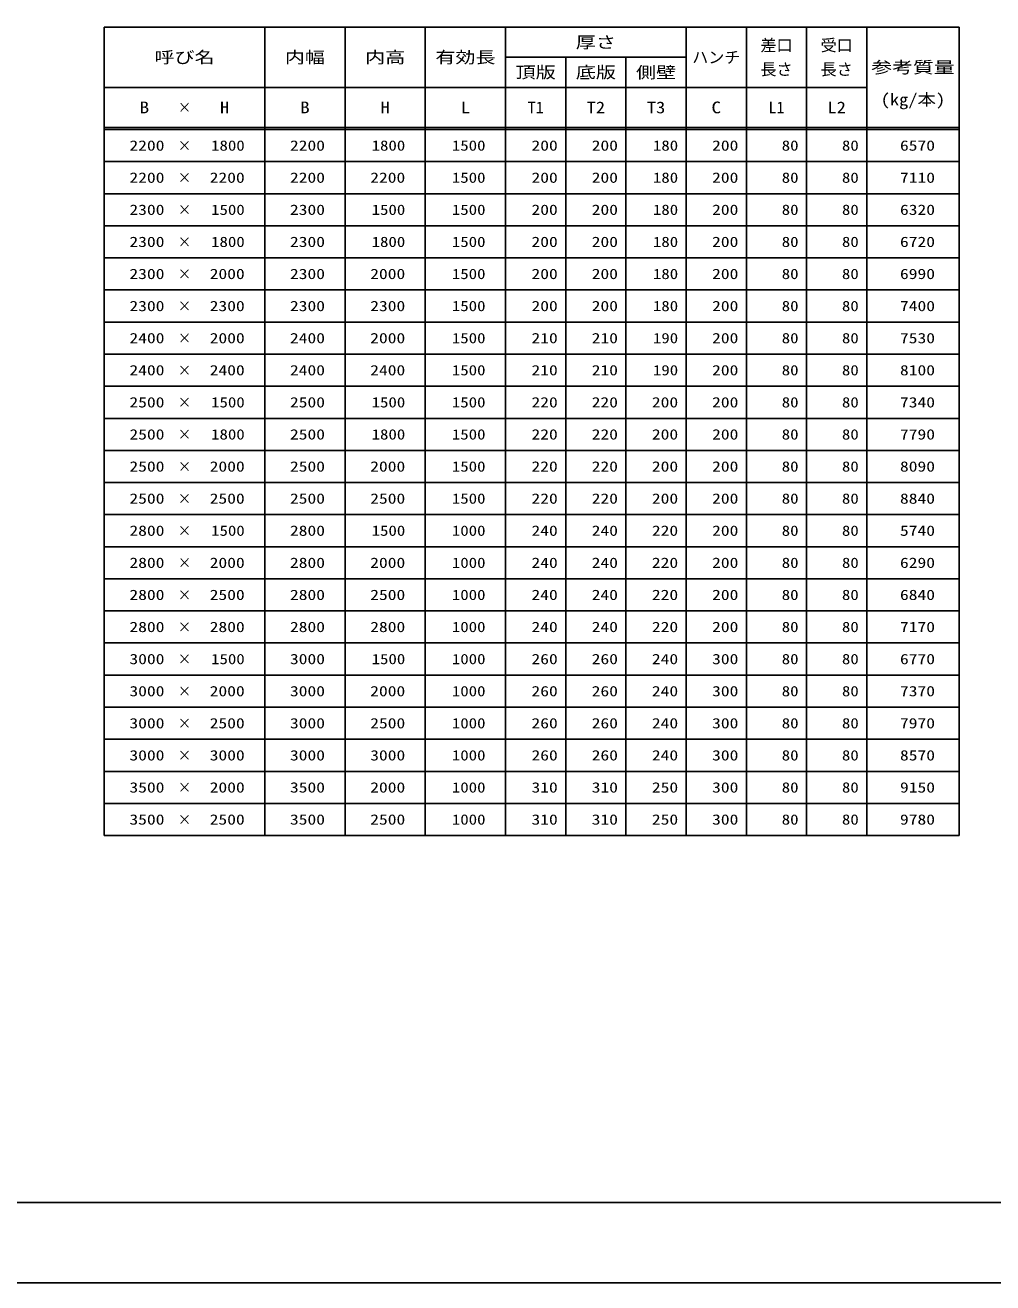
# Model space of a CAD drawing. Units: millimetres at full size; details may follow other scales. Extents: x 0 to 16820, y 0 to 11880.
# Drawn here: x 5766 to 10588, y 0 to 6270 of the extents above; entities that cross this region are included whole.
import ezdxf
from ezdxf.enums import TextEntityAlignment as Align

# ---------------------------------------------------------------- set-up
doc = ezdxf.new("R2010")
doc.units = ezdxf.units.MM
for name, color, linetype, lineweight in [('D-MTR-FRAM', 7, 'Continuous', 25), ('D-MTR-LINE', 7, 'Continuous', 25), ('D-TTL', 2, 'Continuous', 25)]:
    doc.layers.add(name, color=color, linetype=linetype, lineweight=lineweight)
doc.layers.add('D-MTR-TXT', color=7, linetype='Continuous')
doc.styles.add('ＭＳ ゴシック', font='')
doc.styles.get('ＭＳ ゴシック').set_extended_font_data('MS Gothic')

msp = doc.modelspace()

# ---------------------------------------------------------------- linework, layer by layer
at = {"layer": 'D-MTR-FRAM'}
for p, q in [((6160, 6260), (6160, 2230)), ((10420, 6260), (10420, 2230))]:
    msp.add_line(p, q, dxfattribs=at)
at = {"layer": 'D-MTR-LINE'}
for p, q in [((6160, 6260), (10420, 6260)), ((6960, 6260), (6960, 2230)), ((7360, 6260), (7360, 2230)), ((7760, 6260), (7760, 2230)), ((8160, 6260), (8160, 2230)), ((9060, 6260), (9060, 2230)), ((9360, 6260), (9360, 2230)), ((9660, 6260), (9660, 2230)), ((9960, 6260), (9960, 2230)), ((8160, 6110), (9060, 6110)), ((8460, 6110), (8460, 2230)), ((8760, 6110), (8760, 2230)), ((6160, 5960), (9960, 5960)), ((6160, 5760), (10420, 5760)), ((6160, 5750), (10420, 5750)), ((6160, 5590), (10420, 5590)), ((6160, 5430), (10420, 5430)), ((6160, 5270), (10420, 5270)), ((6160, 5110), (10420, 5110)), ((6160, 4950), (10420, 4950)), ((6160, 4790), (10420, 4790)), ((6160, 4630), (10420, 4630)), ((6160, 4470), (10420, 4470)), ((6160, 4310), (10420, 4310)), ((6160, 4150), (10420, 4150)), ((6160, 3990), (10420, 3990)), ((6160, 3830), (10420, 3830)), ((6160, 3670), (10420, 3670)), ((6160, 3510), (10420, 3510)), ((6160, 3350), (10420, 3350)), ((6160, 3190), (10420, 3190)), ((6160, 3030), (10420, 3030)), ((6160, 2870), (10420, 2870)), ((6160, 2710), (10420, 2710)), ((6160, 2550), (10420, 2550)), ((6160, 2390), (10420, 2390)), ((6160, 2230), (10420, 2230))]:
    msp.add_line(p, q, dxfattribs=at)
at = {"layer": 'D-TTL'}
for points in [[(0, 0), (16820, 0), (16820, 11880), (0, 11880)], [(400, 400), (16420, 400), (16420, 11480), (400, 11480)]]:
    msp.add_lwpolyline(points, close=True, dxfattribs=at)

# ---------------------------------------------------------------- texts
at = {"layer": 'D-MTR-TXT', "style": 'ＭＳ ゴシック'}
for s, height, width, p in [('厚さ', 58.65, 1.25, (8610, 6185)), ('呼び名', 58.65, 1.25, (6560, 6110)), ('内幅', 58.65, 1.25, (7160, 6110)), ('内高', 58.65, 1.25, (7560, 6110)), ('有効長', 58.65, 1.25, (7960, 6110)), ('参考質量', 58.65, 1.3, (10190, 6060)), ('頂版', 58.65, 1.25, (8310, 6035)), ('底版', 58.65, 1.25, (8610, 6035)), ('側壁', 58.65, 1.25, (8910, 6035)), ('(kg/本)', 58.65, 1.15, (10190, 5899.333)), ('B', 58.65, 1.2, (6360, 5860)), ('×', 51.32, 0.95, (6560, 5860)), ('H', 58.65, 1.15, (6760, 5860)), ('B', 58.65, 1.2, (7160, 5860)), ('H', 58.65, 1.15, (7560, 5860)), ('L', 58.65, 1.2, (7960, 5860)), ('T2', 58.65, 1.15, (8610, 5860)), ('T3', 58.65, 1.15, (8910, 5860)), ('C', 58.65, 1.2, (9210, 5860)), ('L2', 58.65, 1.15, (9810, 5860)), ('×', 51.32, 0.95, (6560, 5670)), ('×', 51.32, 0.95, (6560, 5510)), ('×', 51.32, 0.95, (6560, 5350)), ('×', 51.32, 0.95, (6560, 5190)), ('×', 51.32, 0.95, (6560, 5030)), ('×', 51.32, 0.95, (6560, 4870)), ('×', 51.32, 0.95, (6560, 4710)), ('×', 51.32, 0.95, (6560, 4550)), ('×', 51.32, 0.95, (6560, 4390)), ('×', 51.32, 0.95, (6560, 4230)), ('×', 51.32, 0.95, (6560, 4070)), ('×', 51.32, 0.95, (6560, 3910)), ('×', 51.32, 0.95, (6560, 3750)), ('×', 51.32, 0.95, (6560, 3590)), ('×', 51.32, 0.95, (6560, 3430)), ('×', 51.32, 0.95, (6560, 3270)), ('×', 51.32, 0.95, (6560, 3110)), ('×', 51.32, 0.95, (6560, 2950)), ('×', 51.32, 0.95, (6560, 2790)), ('×', 51.32, 0.95, (6560, 2630)), ('×', 51.32, 0.95, (6560, 2470)), ('×', 51.32, 0.95, (6560, 2310))]:
    msp.add_text(s, height=height, dxfattribs=dict(at, width=width)).set_placement(p, align=Align.MIDDLE_CENTER)
for s, p in [('差口', (9510, 6170)), ('受口', (9810, 6170)), ('ハンチ', (9210, 6110)), ('長さ', (9510, 6050)), ('長さ', (9810, 6050)), ('T1', (8310, 5860)), ('L1', (9510, 5860))]:
    msp.add_text(s, height=58.65, dxfattribs=at).set_placement(p, align=Align.MIDDLE_CENTER)
for s, width, p in [('2200', 1.25, (6460, 5670)), ('1800', 1.2, (6860, 5670)), ('2200', 1.25, (7260, 5670)), ('1800', 1.2, (7660, 5670)), ('1500', 1.2, (8060, 5670)), ('200', 1.25, (8420, 5670)), ('200', 1.25, (8720, 5670)), ('180', 1.2, (9020, 5670)), ('200', 1.25, (9320, 5670)), ('80', 1.2, (9620, 5670)), ('80', 1.2, (9920, 5670)), ('6570', 1.25, (10300, 5670)), ('2200', 1.25, (6460, 5510)), ('2200', 1.25, (6860, 5510)), ('2200', 1.25, (7260, 5510)), ('2200', 1.25, (7660, 5510)), ('1500', 1.2, (8060, 5510)), ('200', 1.25, (8420, 5510)), ('200', 1.25, (8720, 5510)), ('180', 1.2, (9020, 5510)), ('200', 1.25, (9320, 5510)), ('80', 1.2, (9620, 5510)), ('80', 1.2, (9920, 5510)), ('7110', 1.25, (10300, 5510)), ('2300', 1.25, (6460, 5350)), ('1500', 1.2, (6860, 5350)), ('2300', 1.25, (7260, 5350)), ('1500', 1.2, (7660, 5350)), ('1500', 1.2, (8060, 5350)), ('200', 1.25, (8420, 5350)), ('200', 1.25, (8720, 5350)), ('180', 1.2, (9020, 5350)), ('200', 1.25, (9320, 5350)), ('80', 1.2, (9620, 5350)), ('80', 1.2, (9920, 5350)), ('6320', 1.25, (10300, 5350)), ('2300', 1.25, (6460, 5190)), ('1800', 1.2, (6860, 5190)), ('2300', 1.25, (7260, 5190)), ('1800', 1.2, (7660, 5190)), ('1500', 1.2, (8060, 5190)), ('200', 1.25, (8420, 5190)), ('200', 1.25, (8720, 5190)), ('180', 1.2, (9020, 5190)), ('200', 1.25, (9320, 5190)), ('80', 1.2, (9620, 5190)), ('80', 1.2, (9920, 5190)), ('6720', 1.25, (10300, 5190)), ('2300', 1.25, (6460, 5030)), ('2000', 1.25, (6860, 5030)), ('2300', 1.25, (7260, 5030)), ('2000', 1.25, (7660, 5030)), ('1500', 1.2, (8060, 5030)), ('200', 1.25, (8420, 5030)), ('200', 1.25, (8720, 5030)), ('180', 1.2, (9020, 5030)), ('200', 1.25, (9320, 5030)), ('80', 1.2, (9620, 5030)), ('80', 1.2, (9920, 5030)), ('6990', 1.25, (10300, 5030)), ('2300', 1.25, (6460, 4870)), ('2300', 1.25, (6860, 4870)), ('2300', 1.25, (7260, 4870)), ('2300', 1.25, (7660, 4870)), ('1500', 1.2, (8060, 4870)), ('200', 1.25, (8420, 4870)), ('200', 1.25, (8720, 4870)), ('180', 1.2, (9020, 4870)), ('200', 1.25, (9320, 4870)), ('80', 1.2, (9620, 4870)), ('80', 1.2, (9920, 4870)), ('7400', 1.25, (10300, 4870)), ('2400', 1.25, (6460, 4710)), ('2000', 1.25, (6860, 4710)), ('2400', 1.25, (7260, 4710)), ('2000', 1.25, (7660, 4710)), ('1500', 1.2, (8060, 4710)), ('210', 1.25, (8420, 4710)), ('210', 1.25, (8720, 4710)), ('190', 1.2, (9020, 4710)), ('200', 1.25, (9320, 4710)), ('80', 1.2, (9620, 4710)), ('80', 1.2, (9920, 4710)), ('7530', 1.25, (10300, 4710)), ('2400', 1.25, (6460, 4550)), ('2400', 1.25, (6860, 4550)), ('2400', 1.25, (7260, 4550)), ('2400', 1.25, (7660, 4550)), ('1500', 1.2, (8060, 4550)), ('210', 1.25, (8420, 4550)), ('210', 1.25, (8720, 4550)), ('190', 1.2, (9020, 4550)), ('200', 1.25, (9320, 4550)), ('80', 1.2, (9620, 4550)), ('80', 1.2, (9920, 4550)), ('8100', 1.25, (10300, 4550)), ('2500', 1.25, (6460, 4390)), ('1500', 1.2, (6860, 4390)), ('2500', 1.25, (7260, 4390)), ('1500', 1.2, (7660, 4390)), ('1500', 1.2, (8060, 4390)), ('220', 1.25, (8420, 4390)), ('220', 1.25, (8720, 4390)), ('200', 1.25, (9020, 4390)), ('200', 1.25, (9320, 4390)), ('80', 1.2, (9620, 4390)), ('80', 1.2, (9920, 4390)), ('7340', 1.25, (10300, 4390)), ('2500', 1.25, (6460, 4230)), ('1800', 1.2, (6860, 4230)), ('2500', 1.25, (7260, 4230)), ('1800', 1.2, (7660, 4230)), ('1500', 1.2, (8060, 4230)), ('220', 1.25, (8420, 4230)), ('220', 1.25, (8720, 4230)), ('200', 1.25, (9020, 4230)), ('200', 1.25, (9320, 4230)), ('80', 1.2, (9620, 4230)), ('80', 1.2, (9920, 4230)), ('7790', 1.25, (10300, 4230)), ('2500', 1.25, (6460, 4070)), ('2000', 1.25, (6860, 4070)), ('2500', 1.25, (7260, 4070)), ('2000', 1.25, (7660, 4070)), ('1500', 1.2, (8060, 4070)), ('220', 1.25, (8420, 4070)), ('220', 1.25, (8720, 4070)), ('200', 1.25, (9020, 4070)), ('200', 1.25, (9320, 4070)), ('80', 1.2, (9620, 4070)), ('80', 1.2, (9920, 4070)), ('8090', 1.25, (10300, 4070)), ('2500', 1.25, (6460, 3910)), ('2500', 1.25, (6860, 3910)), ('2500', 1.25, (7260, 3910)), ('2500', 1.25, (7660, 3910)), ('1500', 1.2, (8060, 3910)), ('220', 1.25, (8420, 3910)), ('220', 1.25, (8720, 3910)), ('200', 1.25, (9020, 3910)), ('200', 1.25, (9320, 3910)), ('80', 1.2, (9620, 3910)), ('80', 1.2, (9920, 3910)), ('8840', 1.25, (10300, 3910)), ('2800', 1.25, (6460, 3750)), ('1500', 1.2, (6860, 3750)), ('2800', 1.25, (7260, 3750)), ('1500', 1.2, (7660, 3750)), ('1000', 1.2, (8060, 3750)), ('240', 1.25, (8420, 3750)), ('240', 1.25, (8720, 3750)), ('220', 1.25, (9020, 3750)), ('200', 1.25, (9320, 3750)), ('80', 1.2, (9620, 3750)), ('80', 1.2, (9920, 3750)), ('5740', 1.25, (10300, 3750)), ('2800', 1.25, (6460, 3590)), ('2000', 1.25, (6860, 3590)), ('2800', 1.25, (7260, 3590)), ('2000', 1.25, (7660, 3590)), ('1000', 1.2, (8060, 3590)), ('240', 1.25, (8420, 3590)), ('240', 1.25, (8720, 3590)), ('220', 1.25, (9020, 3590)), ('200', 1.25, (9320, 3590)), ('80', 1.2, (9620, 3590)), ('80', 1.2, (9920, 3590)), ('6290', 1.25, (10300, 3590)), ('2800', 1.25, (6460, 3430)), ('2500', 1.25, (6860, 3430)), ('2800', 1.25, (7260, 3430)), ('2500', 1.25, (7660, 3430)), ('1000', 1.2, (8060, 3430)), ('240', 1.25, (8420, 3430)), ('240', 1.25, (8720, 3430)), ('220', 1.25, (9020, 3430)), ('200', 1.25, (9320, 3430)), ('80', 1.2, (9620, 3430)), ('80', 1.2, (9920, 3430)), ('6840', 1.25, (10300, 3430)), ('2800', 1.25, (6460, 3270)), ('2800', 1.25, (6860, 3270)), ('2800', 1.25, (7260, 3270)), ('2800', 1.25, (7660, 3270)), ('1000', 1.2, (8060, 3270)), ('240', 1.25, (8420, 3270)), ('240', 1.25, (8720, 3270)), ('220', 1.25, (9020, 3270)), ('200', 1.25, (9320, 3270)), ('80', 1.2, (9620, 3270)), ('80', 1.2, (9920, 3270)), ('7170', 1.25, (10300, 3270)), ('3000', 1.25, (6460, 3110)), ('1500', 1.2, (6860, 3110)), ('3000', 1.25, (7260, 3110)), ('1500', 1.2, (7660, 3110)), ('1000', 1.2, (8060, 3110)), ('260', 1.25, (8420, 3110)), ('260', 1.25, (8720, 3110)), ('240', 1.25, (9020, 3110)), ('300', 1.25, (9320, 3110)), ('80', 1.2, (9620, 3110)), ('80', 1.2, (9920, 3110)), ('6770', 1.25, (10300, 3110)), ('3000', 1.25, (6460, 2950)), ('2000', 1.25, (6860, 2950)), ('3000', 1.25, (7260, 2950)), ('2000', 1.25, (7660, 2950)), ('1000', 1.2, (8060, 2950)), ('260', 1.25, (8420, 2950)), ('260', 1.25, (8720, 2950)), ('240', 1.25, (9020, 2950)), ('300', 1.25, (9320, 2950)), ('80', 1.2, (9620, 2950)), ('80', 1.2, (9920, 2950)), ('7370', 1.25, (10300, 2950)), ('3000', 1.25, (6460, 2790)), ('2500', 1.25, (6860, 2790)), ('3000', 1.25, (7260, 2790)), ('2500', 1.25, (7660, 2790)), ('1000', 1.2, (8060, 2790)), ('260', 1.25, (8420, 2790)), ('260', 1.25, (8720, 2790)), ('240', 1.25, (9020, 2790)), ('300', 1.25, (9320, 2790)), ('80', 1.2, (9620, 2790)), ('80', 1.2, (9920, 2790)), ('7970', 1.25, (10300, 2790)), ('3000', 1.25, (6460, 2630)), ('3000', 1.25, (6860, 2630)), ('3000', 1.25, (7260, 2630)), ('3000', 1.25, (7660, 2630)), ('1000', 1.2, (8060, 2630)), ('260', 1.25, (8420, 2630)), ('260', 1.25, (8720, 2630)), ('240', 1.25, (9020, 2630)), ('300', 1.25, (9320, 2630)), ('80', 1.2, (9620, 2630)), ('80', 1.2, (9920, 2630)), ('8570', 1.25, (10300, 2630)), ('3500', 1.25, (6460, 2470)), ('2000', 1.25, (6860, 2470)), ('3500', 1.25, (7260, 2470)), ('2000', 1.25, (7660, 2470)), ('1000', 1.2, (8060, 2470)), ('310', 1.25, (8420, 2470)), ('310', 1.25, (8720, 2470)), ('250', 1.25, (9020, 2470)), ('300', 1.25, (9320, 2470)), ('80', 1.2, (9620, 2470)), ('80', 1.2, (9920, 2470)), ('9150', 1.25, (10300, 2470)), ('3500', 1.25, (6460, 2310)), ('2500', 1.25, (6860, 2310)), ('3500', 1.25, (7260, 2310)), ('2500', 1.25, (7660, 2310)), ('1000', 1.2, (8060, 2310)), ('310', 1.25, (8420, 2310)), ('310', 1.25, (8720, 2310)), ('250', 1.25, (9020, 2310)), ('300', 1.25, (9320, 2310)), ('80', 1.2, (9620, 2310)), ('80', 1.2, (9920, 2310)), ('9780', 1.25, (10300, 2310))]:
    msp.add_text(s, height=51.32, dxfattribs=dict(at, width=width)).set_placement(p, align=Align.MIDDLE_RIGHT)

doc.saveas('drawing.dxf')
